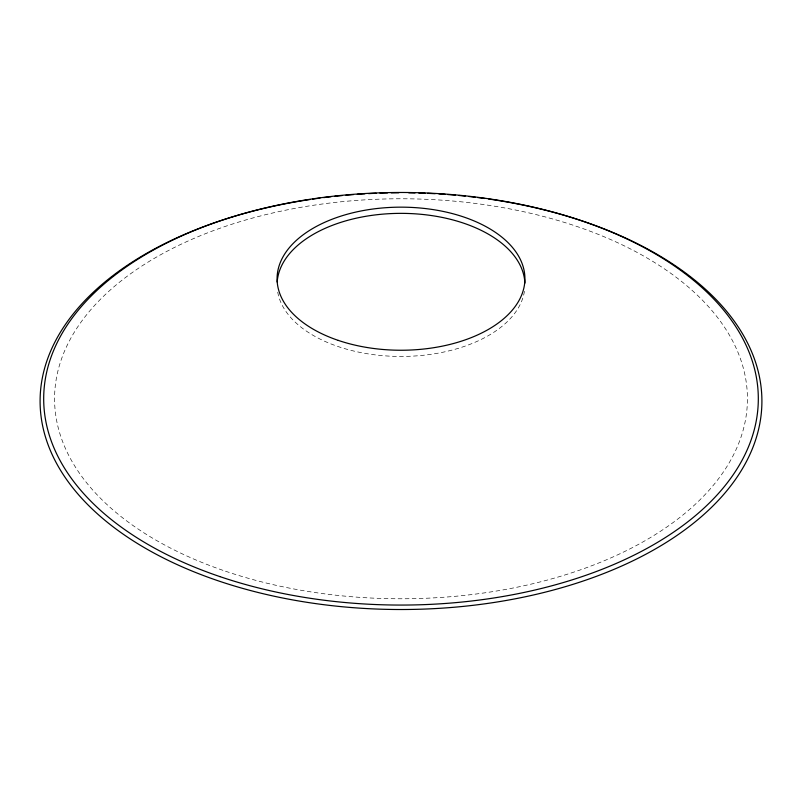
<?xml version="1.0" encoding="UTF-8"?>
<svg xmlns="http://www.w3.org/2000/svg" width="802" height="802" viewBox="0 0 802 802"><rect width="100%" height="100%" fill="white"/><g stroke="black" fill="none" stroke-linecap="round" stroke-linejoin="round"><path stroke-width="0.6" stroke-dasharray="4.01 3.01" d="M524.418 291.286A123.909 71.538 0 0 1 400.048 356.439A123.909 71.538 0 0 1 277.422 290.184M225.482 571.204A346.424 199.999 0 0 0 747.414 400.308A346.424 199.999 0 0 0 230.104 224.801A346.424 199.999 0 0 0 225.482 571.204"/><path stroke-width="1.2" d="M488.639 199.016A360.91 208.37 0 0 1 698.382 519.215A360.91 208.37 0 0 1 105.443 520.729A360.91 208.37 0 0 1 310.274 199.467M312.69 199.117A360.91 208.37 0 0 1 319.988 198.094M323.657 197.623A360.91 208.37 0 0 1 331.046 196.731M334.765 196.32A360.91 208.37 0 0 1 342.233 195.558M345.983 195.217A360.91 208.37 0 0 1 353.502 194.595M357.271 194.315A360.91 208.37 0 0 1 364.83 193.833M368.609 193.623A360.91 208.37 0 0 1 376.178 193.272M379.958 193.132A360.91 208.37 0 0 1 387.506 192.921M391.276 192.851A360.91 208.37 0 0 1 398.784 192.781M408.769 192.831A360.91 208.37 0 0 1 415.025 192.941M418.784 193.031A360.91 208.37 0 0 1 425.07 193.242M427.586 193.342A360.91 208.37 0 0 1 435.145 193.713M438.915 193.934A360.91 208.37 0 0 1 445.21 194.345M447.716 194.535A360.91 208.37 0 0 1 455.245 195.147M459.005 195.487A360.91 208.37 0 0 1 465.24 196.109M468.969 196.51A360.91 208.37 0 0 1 475.155 197.222M477.621 197.533A360.91 208.37 0 0 1 484.979 198.495M277.191 282.033A123.909 71.538 0 0 1 401.952 213.362A123.909 71.538 0 0 1 524.879 283.136M219.969 576.628A357.311 206.294 0 0 0 758.301 400.358A357.311 206.294 0 0 0 224.73 219.327A357.311 206.294 0 0 0 219.969 576.628M338.223 340.379A123.909 71.538 0 0 0 524.909 279.246A123.909 71.538 0 0 0 339.868 216.47A123.909 71.538 0 0 0 338.223 340.379"/></g></svg>
